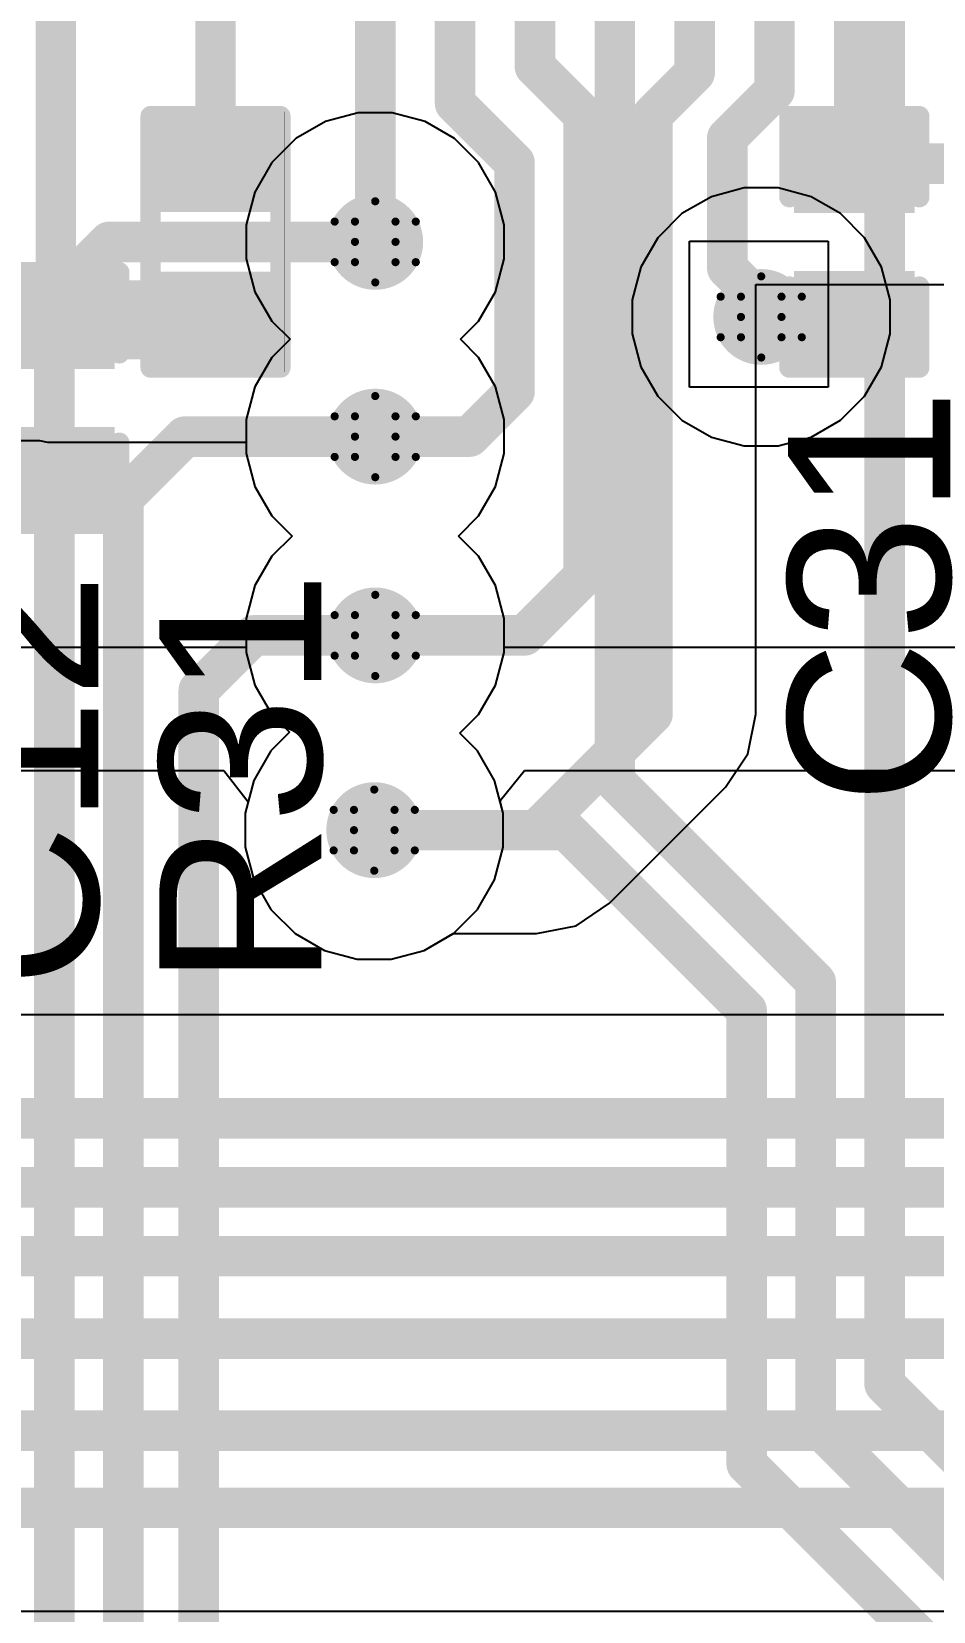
# Model space of a CAD drawing. Header units: inches. Extents: x -3 to 5437, y -3 to 5435.
# Drawn here: x 108.32 to 113.97, y 47.03 to 56.92 of the extents above; entities that cross this region are included whole.
import ezdxf

# ---------------------------------------------------------------- set-up
doc = ezdxf.new("R2010")
doc.units = ezdxf.units.IN
for name, color, linetype in [('Bottom Layer', 5, 'Continuous'), ('Drill Drawing', 1, 'Continuous'), ('GND', 16, 'Continuous'), ('PWR', 76, 'Continuous'), ('Top Layer', 1, 'Continuous'), ('Top Overlay', 2, 'Continuous'), ('Top Paste', 8, 'Continuous'), ('Top Solder', 216, 'Continuous'), ('Via Holes', 16, 'Continuous')]:
    doc.layers.add(name, color=color, linetype=linetype)
doc.styles.add('Arial', font='', dxfattribs={"height": 0.2})
doc.styles.get('Arial').set_extended_font_data('Arial')

# ---------------------------------------------------------------- blocks, each defined once
blk = doc.blocks.new('C___0402_53')
at = {"layer": 'Top Layer'}
for points in [[(-0.6985, -0.3175), (-0.6985, 0.3175), (-0.2413, 0.3175), (-0.2413, -0.3175)], [(0.2413, -0.3175), (0.2413, 0.3175), (0.6985, 0.3175), (0.6985, -0.3175)]]:
    blk.add_hatch(color=1, dxfattribs=at).paths.add_polyline_path(points)
at = {"layer": 'Top Paste'}
for points in [[(-0.6985, -0.3175), (-0.6985, 0.3175), (-0.2413, 0.3175), (-0.2413, -0.3175)], [(0.2413, -0.3175), (0.2413, 0.3175), (0.6985, 0.3175), (0.6985, -0.3175)]]:
    blk.add_hatch(color=8, dxfattribs=at).paths.add_polyline_path(points)
at = {"layer": 'Top Solder'}
for points in [[(-0.7585, -0.3775), (-0.7585, 0.3775), (-0.1813, 0.3775), (-0.1813, -0.3775)], [(0.1813, -0.3775), (0.1813, 0.3775), (0.7585, 0.3775), (0.7585, -0.3775)]]:
    blk.add_hatch(color=216, dxfattribs=at).paths.add_polyline_path(points)
at = {"layer": 'Top Overlay'}
for points in [[(-0.7874, -0.4064, 0.127, 0.127, 0), (-0.7874, 0.4064, 0.127, 0.127, 0)], [(-0.2794, 0.4064, 0.127, 0.127, 0), (-0.7874, 0.4064, 0.127, 0.127, 0)], [(0.7874, 0.4064, 0.127, 0.127, 0), (0.2794, 0.4064, 0.127, 0.127, 0)], [(0.7874, -0.4064, 0.127, 0.127, 0), (0.7874, 0.4064, 0.127, 0.127, 0)], [(-0.2794, -0.4064, 0.127, 0.127, 0), (-0.7874, -0.4064, 0.127, 0.127, 0)], [(0.7874, -0.4064, 0.127, 0.127, 0), (0.2794, -0.4064, 0.127, 0.127, 0)]]:
    blk.add_lwpolyline(points, format="xyseb", dxfattribs=at)
for points in [[(-0.8191, 0.4064, 0.0635, 0.0635, 1), (-0.7556, 0.4064, 0.0635, 0.0635, 1)], [(-0.8191, 0.4064, 0.0635, 0.0635, 1), (-0.7556, 0.4064, 0.0635, 0.0635, 1)], [(-0.3111, 0.4064, 0.0635, 0.0635, 1), (-0.2477, 0.4064, 0.0635, 0.0635, 1)], [(0.2477, 0.4064, 0.0635, 0.0635, 1), (0.3111, 0.4064, 0.0635, 0.0635, 1)], [(0.7556, 0.4064, 0.0635, 0.0635, 1), (0.8191, 0.4064, 0.0635, 0.0635, 1)], [(0.7556, 0.4064, 0.0635, 0.0635, 1), (0.8191, 0.4064, 0.0635, 0.0635, 1)], [(-0.8191, -0.4064, 0.0635, 0.0635, 1), (-0.7556, -0.4064, 0.0635, 0.0635, 1)], [(-0.8191, -0.4064, 0.0635, 0.0635, 1), (-0.7556, -0.4064, 0.0635, 0.0635, 1)], [(-0.3111, -0.4064, 0.0635, 0.0635, 1), (-0.2477, -0.4064, 0.0635, 0.0635, 1)], [(0.2477, -0.4064, 0.0635, 0.0635, 1), (0.3111, -0.4064, 0.0635, 0.0635, 1)], [(0.7556, -0.4064, 0.0635, 0.0635, 1), (0.8191, -0.4064, 0.0635, 0.0635, 1)], [(0.7556, -0.4064, 0.0635, 0.0635, 1), (0.8191, -0.4064, 0.0635, 0.0635, 1)]]:
    blk.add_lwpolyline(points, format="xyseb", close=True, dxfattribs=at)
blk = doc.blocks.new('C___0402_56')
at = {"layer": 'Top Layer'}
for points in [[(-0.6985, -0.3175), (-0.6985, 0.3175), (-0.2413, 0.3175), (-0.2413, -0.3175)], [(0.2413, -0.3175), (0.2413, 0.3175), (0.6985, 0.3175), (0.6985, -0.3175)]]:
    blk.add_hatch(color=1, dxfattribs=at).paths.add_polyline_path(points)
at = {"layer": 'Top Paste'}
for points in [[(-0.6985, -0.3175), (-0.6985, 0.3175), (-0.2413, 0.3175), (-0.2413, -0.3175)], [(0.2413, -0.3175), (0.2413, 0.3175), (0.6985, 0.3175), (0.6985, -0.3175)]]:
    blk.add_hatch(color=8, dxfattribs=at).paths.add_polyline_path(points)
at = {"layer": 'Top Solder'}
for points in [[(-0.7585, -0.3775), (-0.7585, 0.3775), (-0.1813, 0.3775), (-0.1813, -0.3775)], [(0.1813, -0.3775), (0.1813, 0.3775), (0.7585, 0.3775), (0.7585, -0.3775)]]:
    blk.add_hatch(color=216, dxfattribs=at).paths.add_polyline_path(points)
at = {"layer": 'Top Overlay'}
for points in [[(-0.7874, -0.4064, 0.127, 0.127, 0), (-0.7874, 0.4064, 0.127, 0.127, 0)], [(-0.2794, 0.4064, 0.127, 0.127, 0), (-0.7874, 0.4064, 0.127, 0.127, 0)], [(0.7874, 0.4064, 0.127, 0.127, 0), (0.2794, 0.4064, 0.127, 0.127, 0)], [(0.7874, -0.4064, 0.127, 0.127, 0), (0.7874, 0.4064, 0.127, 0.127, 0)], [(-0.2794, -0.4064, 0.127, 0.127, 0), (-0.7874, -0.4064, 0.127, 0.127, 0)], [(0.7874, -0.4064, 0.127, 0.127, 0), (0.2794, -0.4064, 0.127, 0.127, 0)]]:
    blk.add_lwpolyline(points, format="xyseb", dxfattribs=at)
for points in [[(-0.8191, 0.4064, 0.0635, 0.0635, 1), (-0.7556, 0.4064, 0.0635, 0.0635, 1)], [(-0.8191, 0.4064, 0.0635, 0.0635, 1), (-0.7556, 0.4064, 0.0635, 0.0635, 1)], [(-0.3111, 0.4064, 0.0635, 0.0635, 1), (-0.2477, 0.4064, 0.0635, 0.0635, 1)], [(0.2477, 0.4064, 0.0635, 0.0635, 1), (0.3111, 0.4064, 0.0635, 0.0635, 1)], [(0.7556, 0.4064, 0.0635, 0.0635, 1), (0.8191, 0.4064, 0.0635, 0.0635, 1)], [(0.7556, 0.4064, 0.0635, 0.0635, 1), (0.8191, 0.4064, 0.0635, 0.0635, 1)], [(-0.8191, -0.4064, 0.0635, 0.0635, 1), (-0.7556, -0.4064, 0.0635, 0.0635, 1)], [(-0.8191, -0.4064, 0.0635, 0.0635, 1), (-0.7556, -0.4064, 0.0635, 0.0635, 1)], [(-0.3111, -0.4064, 0.0635, 0.0635, 1), (-0.2477, -0.4064, 0.0635, 0.0635, 1)], [(0.2477, -0.4064, 0.0635, 0.0635, 1), (0.3111, -0.4064, 0.0635, 0.0635, 1)], [(0.7556, -0.4064, 0.0635, 0.0635, 1), (0.8191, -0.4064, 0.0635, 0.0635, 1)], [(0.7556, -0.4064, 0.0635, 0.0635, 1), (0.8191, -0.4064, 0.0635, 0.0635, 1)]]:
    blk.add_lwpolyline(points, format="xyseb", close=True, dxfattribs=at)
blk = doc.blocks.new('R___0402_436')
at = {"layer": 'Top Layer'}
for points in [[(-0.6985, -0.3175), (-0.6985, 0.3175), (-0.2413, 0.3175), (-0.2413, -0.3175)], [(0.2413, -0.3175), (0.2413, 0.3175), (0.6985, 0.3175), (0.6985, -0.3175)]]:
    blk.add_hatch(color=1, dxfattribs=at).paths.add_polyline_path(points)
at = {"layer": 'Top Paste'}
for points in [[(-0.6985, -0.3175), (-0.6985, 0.3175), (-0.2413, 0.3175), (-0.2413, -0.3175)], [(0.2413, -0.3175), (0.2413, 0.3175), (0.6985, 0.3175), (0.6985, -0.3175)]]:
    blk.add_hatch(color=8, dxfattribs=at).paths.add_polyline_path(points)
at = {"layer": 'Top Solder'}
for points in [[(-0.7535, -0.3725), (-0.7535, 0.3725), (-0.1863, 0.3725), (-0.1863, -0.3725)], [(0.1863, -0.3725), (0.1863, 0.3725), (0.7535, 0.3725), (0.7535, -0.3725)]]:
    blk.add_hatch(color=216, dxfattribs=at).paths.add_polyline_path(points)
at = {"layer": 'Top Overlay'}
for points in [[(-0.7874, 0.4064, 0.127, 0.127, 0), (0.7874, 0.4064, 0.127, 0.127, 0)], [(-0.7874, 0.4064, 0.127, 0.127, 0), (-0.7874, -0.4064, 0.127, 0.127, 0)], [(0.7874, 0.4064, 0.127, 0.127, 0), (0.7874, -0.4064, 0.127, 0.127, 0)], [(-0.7874, -0.4064, 0.127, 0.127, 0), (0.7874, -0.4064, 0.127, 0.127, 0)], [(-0.8128, -0.4318, 0.00323, 0.00323, 0), (0.8128, -0.4318, 0.00323, 0.00323, 0)]]:
    blk.add_lwpolyline(points, format="xyseb", dxfattribs=at)
for points in [[(-0.8191, 0.4064, 0.0635, 0.0635, 1), (-0.7556, 0.4064, 0.0635, 0.0635, 1)], [(-0.8191, 0.4064, 0.0635, 0.0635, 1), (-0.7556, 0.4064, 0.0635, 0.0635, 1)], [(0.7556, 0.4064, 0.0635, 0.0635, 1), (0.8191, 0.4064, 0.0635, 0.0635, 1)], [(0.7556, 0.4064, 0.0635, 0.0635, 1), (0.8191, 0.4064, 0.0635, 0.0635, 1)], [(-0.8191, -0.4064, 0.0635, 0.0635, 1), (-0.7556, -0.4064, 0.0635, 0.0635, 1)], [(-0.8191, -0.4064, 0.0635, 0.0635, 1), (-0.7556, -0.4064, 0.0635, 0.0635, 1)], [(0.7556, -0.4064, 0.0635, 0.0635, 1), (0.8191, -0.4064, 0.0635, 0.0635, 1)], [(0.7556, -0.4064, 0.0635, 0.0635, 1), (0.8191, -0.4064, 0.0635, 0.0635, 1)], [(-0.8136, -0.4318, 0.00161, 0.00161, 1), (-0.812, -0.4318, 0.00161, 0.00161, 1)], [(0.812, -0.4318, 0.00161, 0.00161, 1), (0.8136, -0.4318, 0.00161, 0.00161, 1)]]:
    blk.add_lwpolyline(points, format="xyseb", close=True, dxfattribs=at)

msp = doc.modelspace()

# ---------------------------------------------------------------- hatches: boundary and pattern name
at = {"layer": 'Bottom Layer'}
h = msp.add_hatch(color=5, dxfattribs=at)
edge = h.paths.add_edge_path()
edge.add_arc((110.4708, 55.6006), 0.3, 0, 360)
h = msp.add_hatch(color=5, dxfattribs=at)
edge = h.paths.add_edge_path()
edge.add_arc((112.8877, 55.1307), 0.3, 0, 360)
h = msp.add_hatch(color=5, dxfattribs=at)
edge = h.paths.add_edge_path()
edge.add_arc((110.4708, 54.3814), 0.3, 0, 360)
h = msp.add_hatch(color=5, dxfattribs=at)
edge = h.paths.add_edge_path()
edge.add_arc((110.4708, 53.1368), 0.3, 0, 360)
h = msp.add_hatch(color=5, dxfattribs=at)
edge = h.paths.add_edge_path()
edge.add_arc((110.4646, 51.9176), 0.3, 0, 360)
at = {"layer": 'GND'}
h = msp.add_hatch(color=16, dxfattribs=at)
edge = h.paths.add_edge_path()
edge.add_arc((110.4708, 55.6006), 0.3, 0, 360)
h = msp.add_hatch(color=16, dxfattribs=at)
edge = h.paths.add_edge_path()
edge.add_arc((112.8877, 55.1307), 0.3, 0, 360)
h = msp.add_hatch(color=16, dxfattribs=at)
edge = h.paths.add_edge_path()
edge.add_arc((110.4708, 54.3814), 0.3, 0, 360)
h = msp.add_hatch(color=16, dxfattribs=at)
edge = h.paths.add_edge_path()
edge.add_arc((110.4708, 53.1368), 0.3, 0, 360)
h = msp.add_hatch(color=16, dxfattribs=at)
edge = h.paths.add_edge_path()
edge.add_arc((110.4646, 51.9176), 0.3, 0, 360)
at = {"layer": 'PWR'}
h = msp.add_hatch(color=76, dxfattribs=at)
edge = h.paths.add_edge_path()
edge.add_arc((110.4708, 55.6006), 0.3, 0, 360)
h = msp.add_hatch(color=76, dxfattribs=at)
edge = h.paths.add_edge_path()
edge.add_arc((112.8877, 55.1307), 0.3, 0, 360)
h = msp.add_hatch(color=76, dxfattribs=at)
edge = h.paths.add_edge_path()
edge.add_arc((110.4708, 54.3814), 0.3, 0, 360)
h = msp.add_hatch(color=76, dxfattribs=at)
edge = h.paths.add_edge_path()
edge.add_arc((110.4708, 53.1368), 0.3, 0, 360)
h = msp.add_hatch(color=76, dxfattribs=at)
edge = h.paths.add_edge_path()
edge.add_arc((110.4646, 51.9176), 0.3, 0, 360)
at = {"layer": 'Top Layer'}
h = msp.add_hatch(color=1, dxfattribs=at)
edge = h.paths.add_edge_path()
edge.add_arc((110.4708, 55.6006), 0.3, 0, 360)
h = msp.add_hatch(color=1, dxfattribs=at)
edge = h.paths.add_edge_path()
edge.add_arc((112.8877, 55.1307), 0.3, 0, 360)
for points in [[(108.4183, 54.8644), (109.7883, 54.8644), (109.7883, 55.3593), (108.4183, 55.3593)], [(112.8877, 54.9021), (113.7883, 54.9021), (113.7883, 55.3593), (112.8877, 55.3593)]]:
    msp.add_hatch(color=1, dxfattribs=at).paths.add_polyline_path(points)
h = msp.add_hatch(color=1, dxfattribs=at)
edge = h.paths.add_edge_path()
edge.add_arc((110.4708, 54.3814), 0.3, 0, 360)
h = msp.add_hatch(color=1, dxfattribs=at)
edge = h.paths.add_edge_path()
edge.add_arc((110.4708, 53.1368), 0.3, 0, 360)
h = msp.add_hatch(color=1, dxfattribs=at)
edge = h.paths.add_edge_path()
edge.add_arc((110.4646, 51.9176), 0.3, 0, 360)
at = {"layer": 'Via Holes'}
h = msp.add_hatch(color=7, dxfattribs=at)
edge = h.paths.add_edge_path()
edge.add_arc((110.4708, 55.6006), 0.15, 0, 360)
h = msp.add_hatch(color=7, dxfattribs=at)
edge = h.paths.add_edge_path()
edge.add_arc((112.8877, 55.1307), 0.15, 0, 360)
h = msp.add_hatch(color=7, dxfattribs=at)
edge = h.paths.add_edge_path()
edge.add_arc((110.4708, 54.3814), 0.15, 0, 360)
h = msp.add_hatch(color=7, dxfattribs=at)
edge = h.paths.add_edge_path()
edge.add_arc((110.4708, 53.1368), 0.15, 0, 360)
h = msp.add_hatch(color=7, dxfattribs=at)
edge = h.paths.add_edge_path()
edge.add_arc((110.4646, 51.9176), 0.15, 0, 360)

# ---------------------------------------------------------------- linework, layer by layer
at = {"layer": 'Bottom Layer'}
for p, q in [((112.4378, 54.6908), (112.4378, 55.6046)), ((112.4378, 55.6046), (113.3071, 55.6046)), ((113.3071, 55.6046), (113.3071, 54.6908)), ((113.3071, 54.6908), (112.4378, 54.6908))]:
    msp.add_line(p, q, dxfattribs=at)
for points in [[(111.9708, 52.2251, 0.254, 0.254, 0), (111.9708, 58.505, 0.254, 0.254, 0)], [(113.6603, 48.4499, 0.254, 0.254, 0), (113.6603, 58.0141, 0.254, 0.254, 0)], [(108.4616, 55.2569, 0.254, 0.254, 0), (108.8053, 55.6006, 0.254, 0.254, 0)], [(108.8053, 55.6006, 0.254, 0.254, 0), (110.4708, 55.6006, 0.254, 0.254, 0)], [(108.4616, 11.5447, 0.254, 0.254, 0), (108.4616, 55.2569, 0.254, 0.254, 0)], [(108.8934, 53.9961, 0.254, 0.254, 0), (109.2787, 54.3814, 0.254, 0.254, 0)], [(109.2787, 54.3814, 0.254, 0.254, 0), (110.4708, 54.3814, 0.254, 0.254, 0)], [(108.8934, 11.0135, 0.254, 0.254, 0), (108.8934, 53.9961, 0.254, 0.254, 0)], [(109.3659, 52.794, 0.254, 0.254, 0), (109.7087, 53.1368, 0.254, 0.254, 0)], [(109.7087, 53.1368, 0.254, 0.254, 0), (110.4708, 53.1368, 0.254, 0.254, 0)], [(109.3659, 10.4547, 0.254, 0.254, 0), (109.3659, 52.794, 0.254, 0.254, 0)], [(111.9708, 52.2251, 0.254, 0.254, 0), (113.2285, 50.9674, 0.254, 0.254, 0)], [(110.4646, 51.9176, 0.254, 0.254, 0), (111.6677, 51.9176, 0.254, 0.254, 0)], [(111.6677, 51.9176, 0.254, 0.254, 0), (112.7967, 50.7886, 0.254, 0.254, 0)], [(113.2285, 48.1992, 0.254, 0.254, 0), (113.2285, 50.9674, 0.254, 0.254, 0)], [(112.7967, 47.9495, 0.254, 0.254, 0), (112.7967, 50.7886, 0.254, 0.254, 0)], [(113.6603, 48.4499, 0.254, 0.254, 0), (115.4025, 46.7078, 0.254, 0.254, 0)], [(113.2285, 48.1992, 0.254, 0.254, 0), (115.2026, 46.2252, 0.254, 0.254, 0)], [(112.7967, 47.9495, 0.254, 0.254, 0), (115.1069, 45.6394, 0.254, 0.254, 0)]]:
    msp.add_lwpolyline(points, format="xyseb", dxfattribs=at)
for points in [[(108.7418, 55.6006, 0.127, 0.127, 1), (108.8688, 55.6006, 0.127, 0.127, 1)], [(108.7418, 55.6006, 0.127, 0.127, 1), (108.8688, 55.6006, 0.127, 0.127, 1)], [(110.4073, 55.6006, 0.127, 0.127, 1), (110.5343, 55.6006, 0.127, 0.127, 1)], [(108.3981, 55.2569, 0.127, 0.127, 1), (108.5251, 55.2569, 0.127, 0.127, 1)], [(108.3981, 55.2569, 0.127, 0.127, 1), (108.5251, 55.2569, 0.127, 0.127, 1)], [(109.2152, 54.3814, 0.127, 0.127, 1), (109.3422, 54.3814, 0.127, 0.127, 1)], [(109.2152, 54.3814, 0.127, 0.127, 1), (109.3422, 54.3814, 0.127, 0.127, 1)], [(110.4073, 54.3814, 0.127, 0.127, 1), (110.5343, 54.3814, 0.127, 0.127, 1)], [(108.8299, 53.9961, 0.127, 0.127, 1), (108.9569, 53.9961, 0.127, 0.127, 1)], [(108.8299, 53.9961, 0.127, 0.127, 1), (108.9569, 53.9961, 0.127, 0.127, 1)], [(109.6452, 53.1368, 0.127, 0.127, 1), (109.7722, 53.1368, 0.127, 0.127, 1)], [(109.6452, 53.1368, 0.127, 0.127, 1), (109.7722, 53.1368, 0.127, 0.127, 1)], [(110.4073, 53.1368, 0.127, 0.127, 1), (110.5343, 53.1368, 0.127, 0.127, 1)], [(109.3024, 52.794, 0.127, 0.127, 1), (109.4294, 52.794, 0.127, 0.127, 1)], [(109.3024, 52.794, 0.127, 0.127, 1), (109.4294, 52.794, 0.127, 0.127, 1)], [(111.9073, 52.2251, 0.127, 0.127, 1), (112.0343, 52.2251, 0.127, 0.127, 1)], [(111.9073, 52.2251, 0.127, 0.127, 1), (112.0343, 52.2251, 0.127, 0.127, 1)], [(110.4011, 51.9176, 0.127, 0.127, 1), (110.5281, 51.9176, 0.127, 0.127, 1)], [(111.6042, 51.9176, 0.127, 0.127, 1), (111.7312, 51.9176, 0.127, 0.127, 1)], [(111.6042, 51.9176, 0.127, 0.127, 1), (111.7312, 51.9176, 0.127, 0.127, 1)], [(113.165, 50.9674, 0.127, 0.127, 1), (113.292, 50.9674, 0.127, 0.127, 1)], [(113.165, 50.9674, 0.127, 0.127, 1), (113.292, 50.9674, 0.127, 0.127, 1)], [(112.7332, 50.7886, 0.127, 0.127, 1), (112.8602, 50.7886, 0.127, 0.127, 1)], [(112.7332, 50.7886, 0.127, 0.127, 1), (112.8602, 50.7886, 0.127, 0.127, 1)], [(113.5968, 48.4499, 0.127, 0.127, 1), (113.7238, 48.4499, 0.127, 0.127, 1)], [(113.5968, 48.4499, 0.127, 0.127, 1), (113.7238, 48.4499, 0.127, 0.127, 1)], [(113.165, 48.1992, 0.127, 0.127, 1), (113.292, 48.1992, 0.127, 0.127, 1)], [(113.165, 48.1992, 0.127, 0.127, 1), (113.292, 48.1992, 0.127, 0.127, 1)], [(112.7332, 47.9495, 0.127, 0.127, 1), (112.8602, 47.9495, 0.127, 0.127, 1)], [(112.7332, 47.9495, 0.127, 0.127, 1), (112.8602, 47.9495, 0.127, 0.127, 1)]]:
    msp.add_lwpolyline(points, format="xyseb", close=True, dxfattribs=at)
at = {"layer": 'Drill Drawing'}
for points in [[(110.3438, 55.7276, 0.0508, 0.0508, 0), (110.4708, 55.8546, 0.0508, 0.0508, 0)], [(110.4708, 55.8546, 0.0508, 0.0508, 0), (110.5978, 55.7276, 0.0508, 0.0508, 0)], [(110.2168, 55.7276, 0.0508, 0.0508, 0), (110.3438, 55.6006, 0.0508, 0.0508, 0)], [(110.2168, 55.7276, 0.0508, 0.0508, 0), (110.3438, 55.7276, 0.0508, 0.0508, 0)], [(110.5978, 55.7276, 0.0508, 0.0508, 0), (110.7248, 55.7276, 0.0508, 0.0508, 0)], [(110.5978, 55.6006, 0.0508, 0.0508, 0), (110.7248, 55.7276, 0.0508, 0.0508, 0)], [(110.2168, 55.4736, 0.0508, 0.0508, 0), (110.3438, 55.6006, 0.0508, 0.0508, 0)], [(110.5978, 55.6006, 0.0508, 0.0508, 0), (110.7248, 55.4736, 0.0508, 0.0508, 0)], [(110.2168, 55.4736, 0.0508, 0.0508, 0), (110.3438, 55.4736, 0.0508, 0.0508, 0)], [(110.3438, 55.4736, 0.0508, 0.0508, 0), (110.4708, 55.3466, 0.0508, 0.0508, 0)], [(110.4708, 55.3466, 0.0508, 0.0508, 0), (110.5978, 55.4736, 0.0508, 0.0508, 0)], [(110.5978, 55.4736, 0.0508, 0.0508, 0), (110.7248, 55.4736, 0.0508, 0.0508, 0)], [(112.7607, 55.2577, 0.0508, 0.0508, 0), (112.8877, 55.3847, 0.0508, 0.0508, 0)], [(112.8877, 55.3847, 0.0508, 0.0508, 0), (113.0147, 55.2577, 0.0508, 0.0508, 0)], [(112.6337, 55.2577, 0.0508, 0.0508, 0), (112.7607, 55.1307, 0.0508, 0.0508, 0)], [(112.6337, 55.2577, 0.0508, 0.0508, 0), (112.7607, 55.2577, 0.0508, 0.0508, 0)], [(113.0147, 55.2577, 0.0508, 0.0508, 0), (113.1417, 55.2577, 0.0508, 0.0508, 0)], [(113.0147, 55.1307, 0.0508, 0.0508, 0), (113.1417, 55.2577, 0.0508, 0.0508, 0)], [(112.6337, 55.0037, 0.0508, 0.0508, 0), (112.7607, 55.1307, 0.0508, 0.0508, 0)], [(113.0147, 55.1307, 0.0508, 0.0508, 0), (113.1417, 55.0037, 0.0508, 0.0508, 0)], [(112.6337, 55.0037, 0.0508, 0.0508, 0), (112.7607, 55.0037, 0.0508, 0.0508, 0)], [(112.7607, 55.0037, 0.0508, 0.0508, 0), (112.8877, 54.8767, 0.0508, 0.0508, 0)], [(112.8877, 54.8767, 0.0508, 0.0508, 0), (113.0147, 55.0037, 0.0508, 0.0508, 0)], [(113.0147, 55.0037, 0.0508, 0.0508, 0), (113.1417, 55.0037, 0.0508, 0.0508, 0)], [(110.3438, 54.5084, 0.0508, 0.0508, 0), (110.4708, 54.6354, 0.0508, 0.0508, 0)], [(110.4708, 54.6354, 0.0508, 0.0508, 0), (110.5978, 54.5084, 0.0508, 0.0508, 0)], [(110.2168, 54.5084, 0.0508, 0.0508, 0), (110.3438, 54.3814, 0.0508, 0.0508, 0)], [(110.2168, 54.5084, 0.0508, 0.0508, 0), (110.3438, 54.5084, 0.0508, 0.0508, 0)], [(110.5978, 54.5084, 0.0508, 0.0508, 0), (110.7248, 54.5084, 0.0508, 0.0508, 0)], [(110.5978, 54.3814, 0.0508, 0.0508, 0), (110.7248, 54.5084, 0.0508, 0.0508, 0)], [(110.2168, 54.2544, 0.0508, 0.0508, 0), (110.3438, 54.3814, 0.0508, 0.0508, 0)], [(110.5978, 54.3814, 0.0508, 0.0508, 0), (110.7248, 54.2544, 0.0508, 0.0508, 0)], [(110.2168, 54.2544, 0.0508, 0.0508, 0), (110.3438, 54.2544, 0.0508, 0.0508, 0)], [(110.3438, 54.2544, 0.0508, 0.0508, 0), (110.4708, 54.1274, 0.0508, 0.0508, 0)], [(110.4708, 54.1274, 0.0508, 0.0508, 0), (110.5978, 54.2544, 0.0508, 0.0508, 0)], [(110.5978, 54.2544, 0.0508, 0.0508, 0), (110.7248, 54.2544, 0.0508, 0.0508, 0)], [(110.3438, 53.2638, 0.0508, 0.0508, 0), (110.4708, 53.3908, 0.0508, 0.0508, 0)], [(110.4708, 53.3908, 0.0508, 0.0508, 0), (110.5978, 53.2638, 0.0508, 0.0508, 0)], [(110.2168, 53.2638, 0.0508, 0.0508, 0), (110.3438, 53.1368, 0.0508, 0.0508, 0)], [(110.2168, 53.2638, 0.0508, 0.0508, 0), (110.3438, 53.2638, 0.0508, 0.0508, 0)], [(110.5978, 53.2638, 0.0508, 0.0508, 0), (110.7248, 53.2638, 0.0508, 0.0508, 0)], [(110.5978, 53.1368, 0.0508, 0.0508, 0), (110.7248, 53.2638, 0.0508, 0.0508, 0)], [(110.2168, 53.0098, 0.0508, 0.0508, 0), (110.3438, 53.1368, 0.0508, 0.0508, 0)], [(110.5978, 53.1368, 0.0508, 0.0508, 0), (110.7248, 53.0098, 0.0508, 0.0508, 0)], [(110.2168, 53.0098, 0.0508, 0.0508, 0), (110.3438, 53.0098, 0.0508, 0.0508, 0)], [(110.3438, 53.0098, 0.0508, 0.0508, 0), (110.4708, 52.8828, 0.0508, 0.0508, 0)], [(110.4708, 52.8828, 0.0508, 0.0508, 0), (110.5978, 53.0098, 0.0508, 0.0508, 0)], [(110.5978, 53.0098, 0.0508, 0.0508, 0), (110.7248, 53.0098, 0.0508, 0.0508, 0)], [(110.3376, 52.0446, 0.0508, 0.0508, 0), (110.4646, 52.1716, 0.0508, 0.0508, 0)], [(110.4646, 52.1716, 0.0508, 0.0508, 0), (110.5916, 52.0446, 0.0508, 0.0508, 0)], [(110.2106, 52.0446, 0.0508, 0.0508, 0), (110.3376, 51.9176, 0.0508, 0.0508, 0)], [(110.2106, 52.0446, 0.0508, 0.0508, 0), (110.3376, 52.0446, 0.0508, 0.0508, 0)], [(110.5916, 52.0446, 0.0508, 0.0508, 0), (110.7186, 52.0446, 0.0508, 0.0508, 0)], [(110.5916, 51.9176, 0.0508, 0.0508, 0), (110.7186, 52.0446, 0.0508, 0.0508, 0)], [(110.2106, 51.7906, 0.0508, 0.0508, 0), (110.3376, 51.9176, 0.0508, 0.0508, 0)], [(110.5916, 51.9176, 0.0508, 0.0508, 0), (110.7186, 51.7906, 0.0508, 0.0508, 0)], [(110.2106, 51.7906, 0.0508, 0.0508, 0), (110.3376, 51.7906, 0.0508, 0.0508, 0)], [(110.3376, 51.7906, 0.0508, 0.0508, 0), (110.4646, 51.6636, 0.0508, 0.0508, 0)], [(110.4646, 51.6636, 0.0508, 0.0508, 0), (110.5916, 51.7906, 0.0508, 0.0508, 0)], [(110.5916, 51.7906, 0.0508, 0.0508, 0), (110.7186, 51.7906, 0.0508, 0.0508, 0)]]:
    msp.add_lwpolyline(points, format="xyseb", dxfattribs=at)
for points in [[(110.4581, 55.8546, 0.0254, 0.0254, 1), (110.4835, 55.8546, 0.0254, 0.0254, 1)], [(110.4581, 55.8546, 0.0254, 0.0254, 1), (110.4835, 55.8546, 0.0254, 0.0254, 1)], [(110.2041, 55.7276, 0.0254, 0.0254, 1), (110.2295, 55.7276, 0.0254, 0.0254, 1)], [(110.2041, 55.7276, 0.0254, 0.0254, 1), (110.2295, 55.7276, 0.0254, 0.0254, 1)], [(110.3311, 55.7276, 0.0254, 0.0254, 1), (110.3565, 55.7276, 0.0254, 0.0254, 1)], [(110.3311, 55.7276, 0.0254, 0.0254, 1), (110.3565, 55.7276, 0.0254, 0.0254, 1)], [(110.5851, 55.7276, 0.0254, 0.0254, 1), (110.6105, 55.7276, 0.0254, 0.0254, 1)], [(110.5851, 55.7276, 0.0254, 0.0254, 1), (110.6105, 55.7276, 0.0254, 0.0254, 1)], [(110.7121, 55.7276, 0.0254, 0.0254, 1), (110.7375, 55.7276, 0.0254, 0.0254, 1)], [(110.7121, 55.7276, 0.0254, 0.0254, 1), (110.7375, 55.7276, 0.0254, 0.0254, 1)], [(110.3311, 55.6006, 0.0254, 0.0254, 1), (110.3565, 55.6006, 0.0254, 0.0254, 1)], [(110.3311, 55.6006, 0.0254, 0.0254, 1), (110.3565, 55.6006, 0.0254, 0.0254, 1)], [(110.5851, 55.6006, 0.0254, 0.0254, 1), (110.6105, 55.6006, 0.0254, 0.0254, 1)], [(110.5851, 55.6006, 0.0254, 0.0254, 1), (110.6105, 55.6006, 0.0254, 0.0254, 1)], [(110.2041, 55.4736, 0.0254, 0.0254, 1), (110.2295, 55.4736, 0.0254, 0.0254, 1)], [(110.2041, 55.4736, 0.0254, 0.0254, 1), (110.2295, 55.4736, 0.0254, 0.0254, 1)], [(110.3311, 55.4736, 0.0254, 0.0254, 1), (110.3565, 55.4736, 0.0254, 0.0254, 1)], [(110.3311, 55.4736, 0.0254, 0.0254, 1), (110.3565, 55.4736, 0.0254, 0.0254, 1)], [(110.5851, 55.4736, 0.0254, 0.0254, 1), (110.6105, 55.4736, 0.0254, 0.0254, 1)], [(110.5851, 55.4736, 0.0254, 0.0254, 1), (110.6105, 55.4736, 0.0254, 0.0254, 1)], [(110.7121, 55.4736, 0.0254, 0.0254, 1), (110.7375, 55.4736, 0.0254, 0.0254, 1)], [(110.7121, 55.4736, 0.0254, 0.0254, 1), (110.7375, 55.4736, 0.0254, 0.0254, 1)], [(112.875, 55.3847, 0.0254, 0.0254, 1), (112.9004, 55.3847, 0.0254, 0.0254, 1)], [(112.875, 55.3847, 0.0254, 0.0254, 1), (112.9004, 55.3847, 0.0254, 0.0254, 1)], [(110.4581, 55.3466, 0.0254, 0.0254, 1), (110.4835, 55.3466, 0.0254, 0.0254, 1)], [(110.4581, 55.3466, 0.0254, 0.0254, 1), (110.4835, 55.3466, 0.0254, 0.0254, 1)], [(112.621, 55.2577, 0.0254, 0.0254, 1), (112.6464, 55.2577, 0.0254, 0.0254, 1)], [(112.621, 55.2577, 0.0254, 0.0254, 1), (112.6464, 55.2577, 0.0254, 0.0254, 1)], [(112.748, 55.2577, 0.0254, 0.0254, 1), (112.7734, 55.2577, 0.0254, 0.0254, 1)], [(112.748, 55.2577, 0.0254, 0.0254, 1), (112.7734, 55.2577, 0.0254, 0.0254, 1)], [(113.002, 55.2577, 0.0254, 0.0254, 1), (113.0274, 55.2577, 0.0254, 0.0254, 1)], [(113.002, 55.2577, 0.0254, 0.0254, 1), (113.0274, 55.2577, 0.0254, 0.0254, 1)], [(113.129, 55.2577, 0.0254, 0.0254, 1), (113.1544, 55.2577, 0.0254, 0.0254, 1)], [(113.129, 55.2577, 0.0254, 0.0254, 1), (113.1544, 55.2577, 0.0254, 0.0254, 1)], [(112.748, 55.1307, 0.0254, 0.0254, 1), (112.7734, 55.1307, 0.0254, 0.0254, 1)], [(112.748, 55.1307, 0.0254, 0.0254, 1), (112.7734, 55.1307, 0.0254, 0.0254, 1)], [(113.002, 55.1307, 0.0254, 0.0254, 1), (113.0274, 55.1307, 0.0254, 0.0254, 1)], [(113.002, 55.1307, 0.0254, 0.0254, 1), (113.0274, 55.1307, 0.0254, 0.0254, 1)], [(112.621, 55.0037, 0.0254, 0.0254, 1), (112.6464, 55.0037, 0.0254, 0.0254, 1)], [(112.621, 55.0037, 0.0254, 0.0254, 1), (112.6464, 55.0037, 0.0254, 0.0254, 1)], [(112.748, 55.0037, 0.0254, 0.0254, 1), (112.7734, 55.0037, 0.0254, 0.0254, 1)], [(112.748, 55.0037, 0.0254, 0.0254, 1), (112.7734, 55.0037, 0.0254, 0.0254, 1)], [(113.002, 55.0037, 0.0254, 0.0254, 1), (113.0274, 55.0037, 0.0254, 0.0254, 1)], [(113.002, 55.0037, 0.0254, 0.0254, 1), (113.0274, 55.0037, 0.0254, 0.0254, 1)], [(113.129, 55.0037, 0.0254, 0.0254, 1), (113.1544, 55.0037, 0.0254, 0.0254, 1)], [(113.129, 55.0037, 0.0254, 0.0254, 1), (113.1544, 55.0037, 0.0254, 0.0254, 1)], [(112.875, 54.8767, 0.0254, 0.0254, 1), (112.9004, 54.8767, 0.0254, 0.0254, 1)], [(112.875, 54.8767, 0.0254, 0.0254, 1), (112.9004, 54.8767, 0.0254, 0.0254, 1)], [(110.4581, 54.6354, 0.0254, 0.0254, 1), (110.4835, 54.6354, 0.0254, 0.0254, 1)], [(110.4581, 54.6354, 0.0254, 0.0254, 1), (110.4835, 54.6354, 0.0254, 0.0254, 1)], [(110.2041, 54.5084, 0.0254, 0.0254, 1), (110.2295, 54.5084, 0.0254, 0.0254, 1)], [(110.2041, 54.5084, 0.0254, 0.0254, 1), (110.2295, 54.5084, 0.0254, 0.0254, 1)], [(110.3311, 54.5084, 0.0254, 0.0254, 1), (110.3565, 54.5084, 0.0254, 0.0254, 1)], [(110.3311, 54.5084, 0.0254, 0.0254, 1), (110.3565, 54.5084, 0.0254, 0.0254, 1)], [(110.5851, 54.5084, 0.0254, 0.0254, 1), (110.6105, 54.5084, 0.0254, 0.0254, 1)], [(110.5851, 54.5084, 0.0254, 0.0254, 1), (110.6105, 54.5084, 0.0254, 0.0254, 1)], [(110.7121, 54.5084, 0.0254, 0.0254, 1), (110.7375, 54.5084, 0.0254, 0.0254, 1)], [(110.7121, 54.5084, 0.0254, 0.0254, 1), (110.7375, 54.5084, 0.0254, 0.0254, 1)], [(110.3311, 54.3814, 0.0254, 0.0254, 1), (110.3565, 54.3814, 0.0254, 0.0254, 1)], [(110.3311, 54.3814, 0.0254, 0.0254, 1), (110.3565, 54.3814, 0.0254, 0.0254, 1)], [(110.5851, 54.3814, 0.0254, 0.0254, 1), (110.6105, 54.3814, 0.0254, 0.0254, 1)], [(110.5851, 54.3814, 0.0254, 0.0254, 1), (110.6105, 54.3814, 0.0254, 0.0254, 1)], [(110.2041, 54.2544, 0.0254, 0.0254, 1), (110.2295, 54.2544, 0.0254, 0.0254, 1)], [(110.2041, 54.2544, 0.0254, 0.0254, 1), (110.2295, 54.2544, 0.0254, 0.0254, 1)], [(110.3311, 54.2544, 0.0254, 0.0254, 1), (110.3565, 54.2544, 0.0254, 0.0254, 1)], [(110.3311, 54.2544, 0.0254, 0.0254, 1), (110.3565, 54.2544, 0.0254, 0.0254, 1)], [(110.5851, 54.2544, 0.0254, 0.0254, 1), (110.6105, 54.2544, 0.0254, 0.0254, 1)], [(110.5851, 54.2544, 0.0254, 0.0254, 1), (110.6105, 54.2544, 0.0254, 0.0254, 1)], [(110.7121, 54.2544, 0.0254, 0.0254, 1), (110.7375, 54.2544, 0.0254, 0.0254, 1)], [(110.7121, 54.2544, 0.0254, 0.0254, 1), (110.7375, 54.2544, 0.0254, 0.0254, 1)], [(110.4581, 54.1274, 0.0254, 0.0254, 1), (110.4835, 54.1274, 0.0254, 0.0254, 1)], [(110.4581, 54.1274, 0.0254, 0.0254, 1), (110.4835, 54.1274, 0.0254, 0.0254, 1)], [(110.4581, 53.3908, 0.0254, 0.0254, 1), (110.4835, 53.3908, 0.0254, 0.0254, 1)], [(110.4581, 53.3908, 0.0254, 0.0254, 1), (110.4835, 53.3908, 0.0254, 0.0254, 1)], [(110.2041, 53.2638, 0.0254, 0.0254, 1), (110.2295, 53.2638, 0.0254, 0.0254, 1)], [(110.2041, 53.2638, 0.0254, 0.0254, 1), (110.2295, 53.2638, 0.0254, 0.0254, 1)], [(110.3311, 53.2638, 0.0254, 0.0254, 1), (110.3565, 53.2638, 0.0254, 0.0254, 1)], [(110.3311, 53.2638, 0.0254, 0.0254, 1), (110.3565, 53.2638, 0.0254, 0.0254, 1)], [(110.5851, 53.2638, 0.0254, 0.0254, 1), (110.6105, 53.2638, 0.0254, 0.0254, 1)], [(110.5851, 53.2638, 0.0254, 0.0254, 1), (110.6105, 53.2638, 0.0254, 0.0254, 1)], [(110.7121, 53.2638, 0.0254, 0.0254, 1), (110.7375, 53.2638, 0.0254, 0.0254, 1)], [(110.7121, 53.2638, 0.0254, 0.0254, 1), (110.7375, 53.2638, 0.0254, 0.0254, 1)], [(110.3311, 53.1368, 0.0254, 0.0254, 1), (110.3565, 53.1368, 0.0254, 0.0254, 1)], [(110.3311, 53.1368, 0.0254, 0.0254, 1), (110.3565, 53.1368, 0.0254, 0.0254, 1)], [(110.5851, 53.1368, 0.0254, 0.0254, 1), (110.6105, 53.1368, 0.0254, 0.0254, 1)], [(110.5851, 53.1368, 0.0254, 0.0254, 1), (110.6105, 53.1368, 0.0254, 0.0254, 1)], [(110.2041, 53.0098, 0.0254, 0.0254, 1), (110.2295, 53.0098, 0.0254, 0.0254, 1)], [(110.2041, 53.0098, 0.0254, 0.0254, 1), (110.2295, 53.0098, 0.0254, 0.0254, 1)], [(110.3311, 53.0098, 0.0254, 0.0254, 1), (110.3565, 53.0098, 0.0254, 0.0254, 1)], [(110.3311, 53.0098, 0.0254, 0.0254, 1), (110.3565, 53.0098, 0.0254, 0.0254, 1)], [(110.5851, 53.0098, 0.0254, 0.0254, 1), (110.6105, 53.0098, 0.0254, 0.0254, 1)], [(110.5851, 53.0098, 0.0254, 0.0254, 1), (110.6105, 53.0098, 0.0254, 0.0254, 1)], [(110.7121, 53.0098, 0.0254, 0.0254, 1), (110.7375, 53.0098, 0.0254, 0.0254, 1)], [(110.7121, 53.0098, 0.0254, 0.0254, 1), (110.7375, 53.0098, 0.0254, 0.0254, 1)], [(110.4581, 52.8828, 0.0254, 0.0254, 1), (110.4835, 52.8828, 0.0254, 0.0254, 1)], [(110.4581, 52.8828, 0.0254, 0.0254, 1), (110.4835, 52.8828, 0.0254, 0.0254, 1)], [(110.4519, 52.1716, 0.0254, 0.0254, 1), (110.4773, 52.1716, 0.0254, 0.0254, 1)], [(110.4519, 52.1716, 0.0254, 0.0254, 1), (110.4773, 52.1716, 0.0254, 0.0254, 1)], [(110.1979, 52.0446, 0.0254, 0.0254, 1), (110.2233, 52.0446, 0.0254, 0.0254, 1)], [(110.1979, 52.0446, 0.0254, 0.0254, 1), (110.2233, 52.0446, 0.0254, 0.0254, 1)], [(110.3249, 52.0446, 0.0254, 0.0254, 1), (110.3503, 52.0446, 0.0254, 0.0254, 1)], [(110.3249, 52.0446, 0.0254, 0.0254, 1), (110.3503, 52.0446, 0.0254, 0.0254, 1)], [(110.5789, 52.0446, 0.0254, 0.0254, 1), (110.6043, 52.0446, 0.0254, 0.0254, 1)], [(110.5789, 52.0446, 0.0254, 0.0254, 1), (110.6043, 52.0446, 0.0254, 0.0254, 1)], [(110.7059, 52.0446, 0.0254, 0.0254, 1), (110.7313, 52.0446, 0.0254, 0.0254, 1)], [(110.7059, 52.0446, 0.0254, 0.0254, 1), (110.7313, 52.0446, 0.0254, 0.0254, 1)], [(110.3249, 51.9176, 0.0254, 0.0254, 1), (110.3503, 51.9176, 0.0254, 0.0254, 1)], [(110.3249, 51.9176, 0.0254, 0.0254, 1), (110.3503, 51.9176, 0.0254, 0.0254, 1)], [(110.5789, 51.9176, 0.0254, 0.0254, 1), (110.6043, 51.9176, 0.0254, 0.0254, 1)], [(110.5789, 51.9176, 0.0254, 0.0254, 1), (110.6043, 51.9176, 0.0254, 0.0254, 1)], [(110.1979, 51.7906, 0.0254, 0.0254, 1), (110.2233, 51.7906, 0.0254, 0.0254, 1)], [(110.1979, 51.7906, 0.0254, 0.0254, 1), (110.2233, 51.7906, 0.0254, 0.0254, 1)], [(110.3249, 51.7906, 0.0254, 0.0254, 1), (110.3503, 51.7906, 0.0254, 0.0254, 1)], [(110.3249, 51.7906, 0.0254, 0.0254, 1), (110.3503, 51.7906, 0.0254, 0.0254, 1)], [(110.5789, 51.7906, 0.0254, 0.0254, 1), (110.6043, 51.7906, 0.0254, 0.0254, 1)], [(110.5789, 51.7906, 0.0254, 0.0254, 1), (110.6043, 51.7906, 0.0254, 0.0254, 1)], [(110.7059, 51.7906, 0.0254, 0.0254, 1), (110.7313, 51.7906, 0.0254, 0.0254, 1)], [(110.7059, 51.7906, 0.0254, 0.0254, 1), (110.7313, 51.7906, 0.0254, 0.0254, 1)], [(110.4519, 51.6636, 0.0254, 0.0254, 1), (110.4773, 51.6636, 0.0254, 0.0254, 1)], [(110.4519, 51.6636, 0.0254, 0.0254, 1), (110.4773, 51.6636, 0.0254, 0.0254, 1)]]:
    msp.add_lwpolyline(points, format="xyseb", close=True, dxfattribs=at)
at = {"layer": 'GND'}
for p, q in [((110.3645, 56.4086), (110.159, 56.3535)), ((110.5772, 56.4086), (110.3645, 56.4086)), ((110.7827, 56.3535), (110.5772, 56.4086)), ((110.159, 56.3535), (109.9747, 56.2472)), ((110.967, 56.2472), (110.7827, 56.3535)), ((109.9747, 56.2472), (109.8243, 56.0967)), ((111.1174, 56.0967), (110.967, 56.2472)), ((109.8243, 56.0967), (109.7179, 55.9125)), ((111.2238, 55.9125), (111.1174, 56.0967)), ((109.7179, 55.9125), (109.6628, 55.707)), ((111.2788, 55.707), (111.2238, 55.9125)), ((109.6628, 55.707), (109.6628, 55.4942)), ((111.2788, 55.4942), (111.2788, 55.707)), ((109.6628, 55.4942), (109.7179, 55.2887)), ((111.2238, 55.2887), (111.2788, 55.4942)), ((109.7179, 55.2887), (109.8243, 55.1045)), ((111.1174, 55.1045), (111.2238, 55.2887)), ((109.8243, 55.1045), (109.9378, 54.991)), ((111.0039, 54.991), (111.1174, 55.1045)), ((109.9378, 54.991), (109.8243, 54.8775)), ((111.1174, 54.8775), (111.0039, 54.991)), ((109.8243, 54.8775), (109.7179, 54.6933)), ((111.2238, 54.6933), (111.1174, 54.8775)), ((109.7179, 54.6933), (109.6628, 54.4878)), ((111.2788, 54.4878), (111.2238, 54.6933)), ((109.6628, 54.4878), (109.6628, 54.275)), ((111.2788, 54.275), (111.2788, 54.4878)), ((109.6628, 54.275), (109.7179, 54.0695)), ((111.2238, 54.0695), (111.2788, 54.275)), ((109.7179, 54.0695), (109.8243, 53.8853)), ((111.1174, 53.8853), (111.2238, 54.0695)), ((109.8243, 53.8853), (109.9505, 53.7591)), ((110.9912, 53.7591), (111.1174, 53.8853)), ((109.9505, 53.7591), (109.8243, 53.6329)), ((111.1174, 53.6329), (110.9912, 53.7591)), ((109.8243, 53.6329), (109.7179, 53.4487)), ((111.2238, 53.4487), (111.1174, 53.6329)), ((109.7179, 53.4487), (109.6628, 53.2432)), ((111.2788, 53.2432), (111.2238, 53.4487)), ((109.6628, 53.2432), (109.6628, 53.0304)), ((111.2788, 53.0304), (111.2788, 53.2432)), ((109.6628, 53.0304), (109.7179, 52.8249)), ((111.2238, 52.8249), (111.2788, 53.0304)), ((109.7179, 52.8249), (109.8243, 52.6407)), ((111.1174, 52.6407), (111.2238, 52.8249)), ((109.8243, 52.6407), (109.9346, 52.5303)), ((111.0008, 52.5241), (111.1174, 52.6407)), ((109.9346, 52.5303), (109.818, 52.4137)), ((111.1112, 52.4137), (111.0008, 52.5241)), ((109.818, 52.4137), (109.7117, 52.2295)), ((111.2175, 52.2295), (111.1112, 52.4137)), ((109.7117, 52.2295), (109.6566, 52.024)), ((111.2726, 52.024), (111.2175, 52.2295)), ((109.6566, 52.024), (109.6566, 51.8112)), ((111.2726, 51.8112), (111.2726, 52.024)), ((109.6566, 51.8112), (109.7117, 51.6057)), ((111.2175, 51.6057), (111.2726, 51.8112)), ((109.7117, 51.6057), (109.818, 51.4215)), ((111.1112, 51.4215), (111.2175, 51.6057)), ((109.818, 51.4215), (109.9685, 51.271)), ((110.9607, 51.271), (111.1112, 51.4215)), ((109.9685, 51.271), (110.1527, 51.1647)), ((110.7765, 51.1647), (110.9607, 51.271)), ((110.1527, 51.1647), (110.3582, 51.1096)), ((110.571, 51.1096), (110.7765, 51.1647)), ((110.3582, 51.1096), (110.571, 51.1096))]:
    msp.add_line(p, q, dxfattribs=at)
at = {"layer": 'PWR'}
for p, q in [((110.3645, 56.4086), (110.159, 56.3535)), ((110.5772, 56.4086), (110.3645, 56.4086)), ((110.7827, 56.3535), (110.5772, 56.4086)), ((110.159, 56.3535), (109.9747, 56.2472)), ((110.967, 56.2472), (110.7827, 56.3535)), ((109.9747, 56.2472), (109.8243, 56.0967)), ((111.1174, 56.0967), (110.967, 56.2472)), ((109.8243, 56.0967), (109.7179, 55.9125)), ((111.2238, 55.9125), (111.1174, 56.0967)), ((109.7179, 55.9125), (109.6628, 55.707)), ((111.2788, 55.707), (111.2238, 55.9125)), ((112.5758, 55.8836), (112.3915, 55.7773)), ((112.7813, 55.9387), (112.5758, 55.8836)), ((112.994, 55.9387), (112.7813, 55.9387)), ((113.1995, 55.8836), (112.994, 55.9387)), ((113.3838, 55.7773), (113.1995, 55.8836)), ((109.6628, 55.707), (109.6628, 55.4942)), ((111.2788, 55.4942), (111.2788, 55.707)), ((112.3915, 55.7773), (112.2411, 55.6268)), ((113.5342, 55.6268), (113.3838, 55.7773)), ((112.2411, 55.6268), (112.1347, 55.4426)), ((113.6406, 55.4426), (113.5342, 55.6268)), ((109.6628, 55.4942), (109.7179, 55.2887)), ((111.2238, 55.2887), (111.2788, 55.4942)), ((112.1347, 55.4426), (112.0797, 55.2371)), ((113.6957, 55.2371), (113.6406, 55.4426)), ((109.7179, 55.2887), (109.8243, 55.1045)), ((111.1174, 55.1045), (111.2238, 55.2887)), ((112.0797, 55.2371), (112.0797, 55.0243)), ((113.6957, 55.0243), (113.6957, 55.2371)), ((109.8243, 55.1045), (109.9378, 54.991)), ((111.0039, 54.991), (111.1174, 55.1045)), ((112.0797, 55.0243), (112.1347, 54.8188)), ((113.6406, 54.8188), (113.6957, 55.0243)), ((109.9378, 54.991), (109.8243, 54.8775)), ((111.1174, 54.8775), (111.0039, 54.991)), ((109.8243, 54.8775), (109.7179, 54.6933)), ((111.2238, 54.6933), (111.1174, 54.8775)), ((112.1347, 54.8188), (112.2411, 54.6346)), ((113.5342, 54.6346), (113.6406, 54.8188)), ((109.7179, 54.6933), (109.6628, 54.4878)), ((111.2788, 54.4878), (111.2238, 54.6933)), ((112.2411, 54.6346), (112.3915, 54.4841)), ((113.3838, 54.4841), (113.5342, 54.6346)), ((109.6628, 54.4878), (109.6628, 54.275)), ((111.2788, 54.275), (111.2788, 54.4878)), ((112.3915, 54.4841), (112.5758, 54.3778)), ((113.1995, 54.3778), (113.3838, 54.4841)), ((112.5758, 54.3778), (112.7813, 54.3227)), ((112.7813, 54.3227), (112.994, 54.3227)), ((112.994, 54.3227), (113.1995, 54.3778)), ((109.6628, 54.275), (109.7179, 54.0695)), ((111.2238, 54.0695), (111.2788, 54.275)), ((109.7179, 54.0695), (109.8243, 53.8853)), ((111.1174, 53.8853), (111.2238, 54.0695)), ((109.8243, 53.8853), (109.9505, 53.7591)), ((110.9912, 53.7591), (111.1174, 53.8853)), ((109.9505, 53.7591), (109.8243, 53.6329)), ((111.1174, 53.6329), (110.9912, 53.7591)), ((109.8243, 53.6329), (109.7179, 53.4487)), ((111.2238, 53.4487), (111.1174, 53.6329)), ((109.7179, 53.4487), (109.6628, 53.2432)), ((111.2788, 53.2432), (111.2238, 53.4487)), ((109.6628, 53.2432), (109.6628, 53.0606)), ((111.2788, 53.0606), (111.2788, 53.2432)), ((109.6628, 53.0606), (77.0702, 53.0606)), ((124.1158, 53.0606), (111.2788, 53.0606)), ((77.0702, 52.292), (109.523, 52.292)), ((109.523, 52.292), (109.6754, 52.094)), ((111.2562, 52.1048), (111.4062, 52.292)), ((111.4062, 52.292), (124.1158, 52.292)), ((109.6754, 52.094), (109.6566, 52.024)), ((111.2546, 52.0912), (111.2562, 52.1048)), ((111.2726, 52.024), (111.2546, 52.0912)), ((109.6566, 52.024), (109.6566, 51.8112)), ((111.2726, 51.8112), (111.2726, 52.024)), ((109.6566, 51.8112), (109.7117, 51.6057)), ((111.2175, 51.6057), (111.2726, 51.8112)), ((109.7117, 51.6057), (109.818, 51.4215)), ((111.1112, 51.4215), (111.2175, 51.6057)), ((109.818, 51.4215), (109.9685, 51.271)), ((110.9607, 51.271), (111.1112, 51.4215)), ((109.9685, 51.271), (110.1527, 51.1647)), ((110.7765, 51.1647), (110.9607, 51.271)), ((110.1527, 51.1647), (110.3582, 51.1096)), ((110.571, 51.1096), (110.7765, 51.1647)), ((110.3582, 51.1096), (110.571, 51.1096))]:
    msp.add_line(p, q, dxfattribs=at)
at = {"layer": 'Top Layer'}
for p, q in [((112.8541, 52.6437), (112.8541, 55.3339)), ((112.8541, 55.3339), (114.2963, 55.3339)), ((107.6361, 54.3564), (108.3683, 54.3564)), ((108.3683, 54.3564), (108.4183, 54.3464)), ((108.4183, 54.3464), (109.6628, 54.3464)), ((109.6628, 54.3464), (109.6628, 54.275)), ((109.6628, 54.275), (109.7179, 54.0695)), ((109.7179, 54.0695), (109.8243, 53.8853)), ((109.8243, 53.8853), (109.9505, 53.7591)), ((109.9505, 53.7591), (109.8243, 53.6329)), ((109.8243, 53.6329), (109.7179, 53.4487)), ((109.7179, 53.4487), (109.6628, 53.2432)), ((109.6628, 53.2432), (109.6628, 53.0304)), ((109.6628, 53.0304), (109.7179, 52.8249)), ((109.7179, 52.8249), (109.8243, 52.6407)), ((109.8243, 52.6407), (109.9346, 52.5303)), ((112.8048, 52.3959), (112.8541, 52.6437)), ((109.9346, 52.5303), (109.818, 52.4137)), ((109.818, 52.4137), (109.7117, 52.2295)), ((112.6645, 52.1859), (112.8048, 52.3959)), ((109.7117, 52.2295), (109.6566, 52.024)), ((111.9384, 51.4598), (112.6645, 52.1859)), ((109.6566, 52.024), (109.6566, 51.8112)), ((109.6566, 51.8112), (109.7117, 51.6057)), ((109.7117, 51.6057), (109.818, 51.4215)), ((111.7284, 51.3194), (111.9384, 51.4598)), ((109.818, 51.4215), (109.9685, 51.271)), ((109.9685, 51.271), (110.1527, 51.1647)), ((110.7765, 51.1647), (110.9592, 51.2702)), ((110.9592, 51.2702), (111.4806, 51.2702)), ((111.4806, 51.2702), (111.7284, 51.3194)), ((110.1527, 51.1647), (110.3582, 51.1096)), ((110.571, 51.1096), (110.7765, 51.1647)), ((110.3582, 51.1096), (110.571, 51.1096)), ((119.4004, 50.7612), (107.5987, 50.7612)), ((106.3743, 47.0274), (142.498, 47.0274))]:
    msp.add_line(p, q, dxfattribs=at)
for points in [[(108.4708, 55.093, 0.254, 0.254, 0), (108.4708, 57.7993, 0.254, 0.254, 0)], [(109.4708, 56.0705, 0.254, 0.254, 0), (109.4708, 57.7993, 0.254, 0.254, 0)], [(110.4708, 55.6006, 0.254, 0.254, 0), (110.4708, 57.7993, 0.254, 0.254, 0)], [(110.9708, 56.4686, 0.254, 0.254, 0), (110.9708, 57.7993, 0.254, 0.254, 0)], [(111.4708, 56.6982, 0.254, 0.254, 0), (111.4708, 57.7993, 0.254, 0.254, 0)], [(112.4708, 56.6583, 0.254, 0.254, 0), (112.4708, 57.7993, 0.254, 0.254, 0)], [(112.9708, 56.5476, 0.254, 0.254, 0), (112.9708, 57.7993, 0.254, 0.254, 0)], [(113.4708, 56.0705, 0.254, 0.254, 0), (113.4708, 57.7993, 0.254, 0.254, 0)], [(111.4708, 56.6982, 0.254, 0.254, 0), (111.7749, 56.3941, 0.254, 0.254, 0)], [(112.2067, 56.3941, 0.254, 0.254, 0), (112.4708, 56.6583, 0.254, 0.254, 0)], [(112.6753, 56.2522, 0.254, 0.254, 0), (112.9708, 56.5476, 0.254, 0.254, 0)], [(110.9708, 56.4686, 0.254, 0.254, 0), (111.3431, 56.0964, 0.254, 0.254, 0)], [(111.7749, 53.5066, 0.254, 0.254, 0), (111.7749, 56.3941, 0.254, 0.254, 0)], [(112.2067, 52.6437, 0.254, 0.254, 0), (112.2067, 56.3941, 0.254, 0.254, 0)], [(112.6753, 55.4367, 0.254, 0.254, 0), (112.6753, 56.2522, 0.254, 0.254, 0)], [(111.3431, 54.6638, 0.254, 0.254, 0), (111.3431, 56.0964, 0.254, 0.254, 0)], [(113.4708, 56.0705, 0.254, 0.254, 0), (113.4899, 56.0896, 0.254, 0.254, 0)], [(113.4899, 56.0896, 0.254, 0.254, 0), (115.7796, 56.0896, 0.254, 0.254, 0)], [(112.6753, 55.4367, 0.254, 0.254, 0), (112.8877, 55.2243, 0.254, 0.254, 0)], [(112.8877, 55.1307, 0.254, 0.254, 0), (112.8877, 55.2243, 0.254, 0.254, 0)], [(111.0607, 54.3814, 0.254, 0.254, 0), (111.3431, 54.6638, 0.254, 0.254, 0)], [(110.4708, 54.3814, 0.254, 0.254, 0), (111.0607, 54.3814, 0.254, 0.254, 0)], [(111.405, 53.1368, 0.254, 0.254, 0), (111.7749, 53.5066, 0.254, 0.254, 0)], [(110.4708, 53.1368, 0.254, 0.254, 0), (111.405, 53.1368, 0.254, 0.254, 0)], [(111.4806, 51.9176, 0.254, 0.254, 0), (112.2067, 52.6437, 0.254, 0.254, 0)], [(110.4646, 51.9176, 0.254, 0.254, 0), (111.4806, 51.9176, 0.254, 0.254, 0)], [(107.3306, 50.1138, 0.254, 0.254, 0), (119.6686, 50.1138, 0.254, 0.254, 0)], [(107.1517, 49.682, 0.254, 0.254, 0), (118.8089, 49.682, 0.254, 0.254, 0)], [(106.8776, 49.2502, 0.254, 0.254, 0), (118.9878, 49.2502, 0.254, 0.254, 0)], [(106.6642, 48.7333, 0.254, 0.254, 0), (136.6094, 48.7333, 0.254, 0.254, 0)], [(106.5015, 48.1583, 0.254, 0.254, 0), (140.658, 48.1583, 0.254, 0.254, 0)], [(106.3743, 47.6748, 0.254, 0.254, 0), (142.498, 47.6748, 0.254, 0.254, 0)]]:
    msp.add_lwpolyline(points, format="xyseb", dxfattribs=at)
for points in [[(111.4073, 56.6982, 0.127, 0.127, 1), (111.5343, 56.6982, 0.127, 0.127, 1)], [(111.4073, 56.6982, 0.127, 0.127, 1), (111.5343, 56.6982, 0.127, 0.127, 1)], [(112.4073, 56.6583, 0.127, 0.127, 1), (112.5343, 56.6583, 0.127, 0.127, 1)], [(112.4073, 56.6583, 0.127, 0.127, 1), (112.5343, 56.6583, 0.127, 0.127, 1)], [(112.9073, 56.5476, 0.127, 0.127, 1), (113.0343, 56.5476, 0.127, 0.127, 1)], [(112.9073, 56.5476, 0.127, 0.127, 1), (113.0343, 56.5476, 0.127, 0.127, 1)], [(110.9073, 56.4686, 0.127, 0.127, 1), (111.0343, 56.4686, 0.127, 0.127, 1)], [(110.9073, 56.4686, 0.127, 0.127, 1), (111.0343, 56.4686, 0.127, 0.127, 1)], [(111.7114, 56.3941, 0.127, 0.127, 1), (111.8384, 56.3941, 0.127, 0.127, 1)], [(111.7114, 56.3941, 0.127, 0.127, 1), (111.8384, 56.3941, 0.127, 0.127, 1)], [(112.1432, 56.3941, 0.127, 0.127, 1), (112.2702, 56.3941, 0.127, 0.127, 1)], [(112.1432, 56.3941, 0.127, 0.127, 1), (112.2702, 56.3941, 0.127, 0.127, 1)], [(112.6118, 56.2522, 0.127, 0.127, 1), (112.7388, 56.2522, 0.127, 0.127, 1)], [(112.6118, 56.2522, 0.127, 0.127, 1), (112.7388, 56.2522, 0.127, 0.127, 1)], [(109.4073, 56.0705, 0.127, 0.127, 1), (109.5343, 56.0705, 0.127, 0.127, 1)], [(111.2796, 56.0964, 0.127, 0.127, 1), (111.4066, 56.0964, 0.127, 0.127, 1)], [(111.2796, 56.0964, 0.127, 0.127, 1), (111.4066, 56.0964, 0.127, 0.127, 1)], [(113.4073, 56.0705, 0.127, 0.127, 1), (113.5343, 56.0705, 0.127, 0.127, 1)], [(113.4073, 56.0705, 0.127, 0.127, 1), (113.5343, 56.0705, 0.127, 0.127, 1)], [(113.4264, 56.0896, 0.127, 0.127, 1), (113.5534, 56.0896, 0.127, 0.127, 1)], [(113.4264, 56.0896, 0.127, 0.127, 1), (113.5534, 56.0896, 0.127, 0.127, 1)], [(110.4073, 55.6006, 0.127, 0.127, 1), (110.5343, 55.6006, 0.127, 0.127, 1)], [(112.6118, 55.4367, 0.127, 0.127, 1), (112.7388, 55.4367, 0.127, 0.127, 1)], [(112.6118, 55.4367, 0.127, 0.127, 1), (112.7388, 55.4367, 0.127, 0.127, 1)], [(112.8242, 55.2243, 0.127, 0.127, 1), (112.9512, 55.2243, 0.127, 0.127, 1)], [(112.8242, 55.2243, 0.127, 0.127, 1), (112.9512, 55.2243, 0.127, 0.127, 1)], [(108.4073, 55.093, 0.127, 0.127, 1), (108.5343, 55.093, 0.127, 0.127, 1)], [(112.8242, 55.1307, 0.127, 0.127, 1), (112.9512, 55.1307, 0.127, 0.127, 1)], [(111.2796, 54.6638, 0.127, 0.127, 1), (111.4066, 54.6638, 0.127, 0.127, 1)], [(111.2796, 54.6638, 0.127, 0.127, 1), (111.4066, 54.6638, 0.127, 0.127, 1)], [(110.4073, 54.3814, 0.127, 0.127, 1), (110.5343, 54.3814, 0.127, 0.127, 1)], [(110.9972, 54.3814, 0.127, 0.127, 1), (111.1242, 54.3814, 0.127, 0.127, 1)], [(110.9972, 54.3814, 0.127, 0.127, 1), (111.1242, 54.3814, 0.127, 0.127, 1)], [(111.7114, 53.5066, 0.127, 0.127, 1), (111.8384, 53.5066, 0.127, 0.127, 1)], [(111.7114, 53.5066, 0.127, 0.127, 1), (111.8384, 53.5066, 0.127, 0.127, 1)], [(110.4073, 53.1368, 0.127, 0.127, 1), (110.5343, 53.1368, 0.127, 0.127, 1)], [(111.3415, 53.1368, 0.127, 0.127, 1), (111.4685, 53.1368, 0.127, 0.127, 1)], [(111.3415, 53.1368, 0.127, 0.127, 1), (111.4685, 53.1368, 0.127, 0.127, 1)], [(112.1432, 52.6437, 0.127, 0.127, 1), (112.2702, 52.6437, 0.127, 0.127, 1)], [(112.1432, 52.6437, 0.127, 0.127, 1), (112.2702, 52.6437, 0.127, 0.127, 1)], [(110.4011, 51.9176, 0.127, 0.127, 1), (110.5281, 51.9176, 0.127, 0.127, 1)], [(111.4171, 51.9176, 0.127, 0.127, 1), (111.5441, 51.9176, 0.127, 0.127, 1)], [(111.4171, 51.9176, 0.127, 0.127, 1), (111.5441, 51.9176, 0.127, 0.127, 1)]]:
    msp.add_lwpolyline(points, format="xyseb", close=True, dxfattribs=at)

# ---------------------------------------------------------------- block references
for name, p, rotation in [('R___0402_436', (109.4708, 55.6006), 90), ('C___0402_53', (113.4708, 55.6006), 270), ('C___0402_56', (108.4616, 54.6231), 270)]:
    msp.add_blockref(name, p, dxfattribs=dict(rotation=rotation))

# ---------------------------------------------------------------- texts
at = {"layer": 'Top Overlay', "style": 'Arial'}
for s, p in [('C31', (114.0712, 52.0789)), ('C12', (108.7372, 50.9274)), ('R31', (110.1342, 50.9359))]:
    msp.add_text(s, height=1.016, rotation=90, dxfattribs=at).set_placement(p)

doc.saveas('drawing.dxf')
